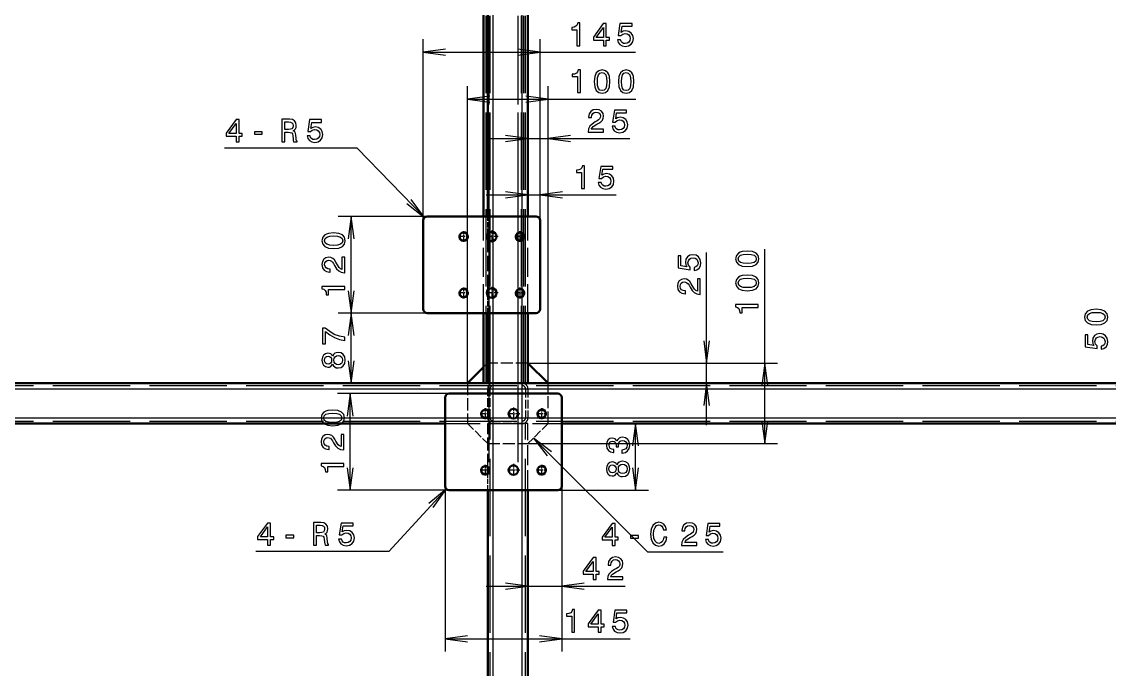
# Model space of a CAD drawing. Extents: x 0 to 1189, y 0 to 841.
# Drawn here: x 325.8 to 494.6, y 530.1 to 630.6 of the extents above; entities that cross this region are included whole.
import ezdxf

# ---------------------------------------------------------------- set-up
doc = ezdxf.new("R2010")
doc.units = 0
doc.linetypes.add('DASHDOT', pattern=[18.5, 12, -3, 0.5, -3])
doc.linetypes.add('DASHED', pattern=[15, 12, -3])

msp = doc.modelspace()

# ---------------------------------------------------------------- linework, layer by layer
at = {"color": 7, "linetype": 'DASHDOT', "lineweight": 25}
for p, q in [((398.42, 562.22), (398.42, 709.22)), ((399.04, 562.22), (399.04, 709.22)), ((402.92, 562.22), (402.92, 709.22)), ((403.54, 562.22), (403.54, 709.22)), ((399.04, 433.47), (399.04, 580.47)), ((403.54, 433.47), (403.54, 580.47)), ((140.42, 573.59), (803.42, 573.59)), ((140.42, 569.09), (803.42, 569.09))]:
    msp.add_line(p, q, dxfattribs=at)
at = {"color": 7, "linetype": 'DASHED', "lineweight": 25}
for p, q in [((397.92, 574.47), (397.92, 696.97)), ((398.42, 574.47), (398.42, 696.97)), ((398.42, 574.47), (398.42, 696.97)), ((398.42, 574.47), (398.42, 696.97)), ((398.42, 574.47), (398.42, 696.97)), ((398.54, 574.47), (398.54, 696.97)), ((399.04, 574.47), (399.04, 696.97)), ((399.04, 574.47), (399.04, 696.97)), ((399.04, 574.47), (399.04, 696.97)), ((402.92, 574.47), (402.92, 696.97)), ((402.92, 574.47), (402.92, 696.97)), ((402.92, 574.47), (402.92, 696.97)), ((402.92, 574.47), (402.92, 696.97)), ((403.42, 574.47), (403.42, 696.97)), ((403.54, 574.47), (403.54, 696.97)), ((403.54, 574.47), (403.54, 696.97)), ((403.54, 574.47), (403.54, 696.97)), ((403.79, 574.47), (403.79, 696.97)), ((404.04, 574.47), (404.04, 696.97)), ((195.67, 574.09), (748.17, 574.09)), ((195.67, 573.59), (748.17, 573.59)), ((195.67, 573.59), (748.17, 573.59)), ((195.67, 573.59), (748.17, 573.59)), ((195.67, 569.09), (748.17, 569.09)), ((195.67, 569.09), (748.17, 569.09)), ((195.67, 569.09), (748.17, 569.09)), ((195.67, 568.59), (748.17, 568.59)), ((398.54, 445.72), (398.54, 568.22)), ((399.04, 445.72), (399.04, 568.22)), ((399.04, 445.72), (399.04, 568.22)), ((399.04, 445.72), (399.04, 568.22)), ((403.54, 445.72), (403.54, 568.22)), ((403.54, 445.72), (403.54, 568.22)), ((403.54, 445.72), (403.54, 568.22)), ((404.04, 445.72), (404.04, 568.22))]:
    msp.add_line(p, q, dxfattribs=at)
at = {"color": 7, "lineweight": 50}
for p, q in [((397.54, 600.34), (397.54, 659.34)), ((398.17, 600.34), (398.17, 659.34)), ((404.42, 600.34), (404.42, 659.34)), ((388.17, 599.72), (388.17, 585.97)), ((405.67, 600.34), (388.79, 600.34)), ((406.29, 585.97), (406.29, 599.72)), ((398.17, 596.8), (398.17, 597.63)), ((398.17, 588.05), (398.17, 588.88)), ((388.79, 585.34), (405.67, 585.34)), ((397.54, 574.47), (397.54, 585.34)), ((398.17, 574.47), (398.17, 585.34)), ((404.42, 574.47), (404.42, 585.34)), ((407.54, 574.47), (404.42, 577.59)), ((397.54, 576.97), (395.04, 574.47)), ((272.54, 574.47), (398.17, 574.47)), ((399.04, 574.47), (398.17, 574.47)), ((403.54, 574.47), (399.04, 574.47)), ((404.42, 574.47), (403.54, 574.47)), ((404.42, 574.47), (551.29, 574.47)), ((391.54, 572.22), (391.54, 558.47)), ((409.04, 572.84), (392.17, 572.84)), ((409.67, 558.47), (409.67, 572.22)), ((272.54, 568.22), (391.54, 568.22)), ((409.67, 568.22), (551.29, 568.22)), ((398.17, 560.46), (398.17, 561.48)), ((392.17, 557.84), (409.04, 557.84)), ((398.17, 459.24), (398.17, 557.84)), ((404.42, 459.24), (404.42, 557.84))]:
    msp.add_line(p, q, dxfattribs=at)
at = {"color": 7, "lineweight": 25}
for p, q in [((399.04, 600.34), (399.04, 659.34)), ((403.54, 600.34), (403.54, 659.34)), ((388.17, 599.72), (388.17, 627.83)), ((406.29, 599.72), (406.29, 627.83)), ((388.17, 625.83), (421.1, 625.83)), ((395.04, 574.47), (395.04, 620.55)), ((407.54, 574.47), (407.54, 620.55)), ((395.04, 618.55), (421.18, 618.55)), ((407.54, 574.47), (407.54, 614.42)), ((397.92, 612.42), (420.23, 612.42)), ((377.91, 610.93), (357.32, 610.93)), ((388.36, 600.17), (377.91, 610.93)), ((406.29, 599.72), (406.29, 605.69)), ((397.92, 603.69), (418.09, 603.69)), ((388.79, 600.34), (374.97, 600.34)), ((376.97, 585.34), (376.97, 600.34)), ((399.04, 596.51), (399.04, 597.93)), ((403.54, 596.71), (403.54, 597.73)), ((432.14, 567.97), (432.14, 594.73)), ((441.16, 565.09), (441.16, 595.28)), ((399.04, 587.76), (399.04, 589.18)), ((403.54, 587.96), (403.54, 588.98)), ((388.79, 585.34), (374.97, 585.34)), ((388.79, 585.34), (374.97, 585.34)), ((376.97, 574.47), (376.97, 585.34)), ((399.04, 574.47), (399.04, 585.34)), ((403.54, 574.47), (403.54, 585.34)), ((404.42, 577.59), (434.14, 577.59)), ((404.42, 577.59), (443.16, 577.59)), ((272.54, 573.59), (551.29, 573.59)), ((392.17, 572.84), (374.83, 572.84)), ((376.83, 557.84), (376.83, 572.84)), ((272.54, 569.09), (391.54, 569.09)), ((397.7, 569.09), (397.88, 569.09)), ((401.75, 569.09), (402.58, 569.09)), ((406.45, 569.09), (406.63, 569.09)), ((409.67, 569.09), (551.29, 569.09)), ((421.11, 557.84), (421.11, 568.22)), ((405.28, 565.95), (422.95, 548.28)), ((404.42, 565.09), (443.16, 565.09)), ((392.17, 557.84), (374.83, 557.84)), ((391.74, 558.01), (382.8, 548.34)), ((391.54, 558.47), (391.54, 532.81)), ((399.04, 459.24), (399.04, 557.84)), ((403.54, 459.24), (403.54, 557.84)), ((409.04, 557.84), (423.11, 557.84)), ((409.67, 558.47), (409.67, 540.98)), ((409.67, 558.47), (409.67, 532.81)), ((382.8, 548.34), (362.2, 548.34)), ((422.95, 548.28), (434.72, 548.28)), ((397.92, 542.98), (419.5, 542.98)), ((391.54, 534.81), (420.28, 534.81))]:
    msp.add_line(p, q, dxfattribs=at)
at = {"color": 7, "linetype": 'DASHED', "lineweight": 25, "ltscale": 0.375}
for p, q in [((397.54, 585.34), (397.54, 600.34)), ((404.42, 585.34), (404.42, 600.34))]:
    msp.add_line(p, q, dxfattribs=at)
at = {"color": 7, "linetype": 'DASHED', "lineweight": 25, "ltscale": 0.067758}
for p, q in [((398.17, 597.63), (398.17, 600.34)), ((398.17, 585.34), (398.17, 588.05))]:
    msp.add_line(p, q, dxfattribs=at)
at = {"color": 7, "linetype": 'DASHED', "lineweight": 25, "ltscale": 0.060448}
for p, q in [((399.04, 597.93), (399.04, 600.34)), ((399.04, 585.34), (399.04, 587.76))]:
    msp.add_line(p, q, dxfattribs=at)
at = {"color": 7, "linetype": 'DASHED', "lineweight": 25, "ltscale": 0.065421}
for p, q in [((403.54, 597.73), (403.54, 600.34)), ((403.54, 585.34), (403.54, 587.96)), ((398.17, 557.84), (398.17, 560.46))]:
    msp.add_line(p, q, dxfattribs=at)
at = {"color": 7, "linetype": 'DASHDOT', "lineweight": 25, "ltscale": 0.041055}
for p, q in [((394.42, 598.04), (394.42, 596.4)), ((403.17, 598.04), (403.17, 596.4)), ((395.24, 597.22), (393.6, 597.22)), ((403.99, 597.22), (402.35, 597.22)), ((394.42, 589.29), (394.42, 587.65)), ((403.17, 589.29), (403.17, 587.65)), ((395.24, 588.47), (393.6, 588.47)), ((403.99, 588.47), (402.35, 588.47)), ((397.79, 570.54), (397.79, 568.9)), ((406.54, 570.54), (406.54, 568.9)), ((398.61, 569.72), (396.97, 569.72)), ((407.36, 569.72), (405.72, 569.72)), ((398.61, 560.97), (396.97, 560.97)), ((397.79, 561.79), (397.79, 560.15)), ((407.36, 560.97), (405.72, 560.97)), ((406.54, 561.79), (406.54, 560.15))]:
    msp.add_line(p, q, dxfattribs=at)
at = {"color": 7, "linetype": 'DASHDOT', "lineweight": 25, "ltscale": 0.048749}
for p, q in [((398.79, 598.19), (398.79, 596.24)), ((399.77, 597.22), (397.82, 597.22)), ((398.79, 589.44), (398.79, 587.49)), ((399.77, 588.47), (397.82, 588.47)), ((402.17, 570.69), (402.17, 568.74)), ((403.14, 569.72), (401.19, 569.72)), ((403.14, 560.97), (401.19, 560.97)), ((402.17, 561.94), (402.17, 559.99))]:
    msp.add_line(p, q, dxfattribs=at)
at = {"color": 7, "linetype": 'DASHED', "lineweight": 25, "ltscale": 0.198016}
msp.add_line((398.17, 588.88), (398.17, 596.8), dxfattribs=at)
at = {"color": 7, "linetype": 'DASHED', "lineweight": 25, "ltscale": 0.183395}
msp.add_line((399.04, 589.18), (399.04, 596.51), dxfattribs=at)
at = {"color": 7, "linetype": 'DASHED', "lineweight": 25, "ltscale": 0.193341}
msp.add_line((403.54, 588.98), (403.54, 596.71), dxfattribs=at)
at = {"color": 7, "linetype": 'DASHED', "lineweight": 25, "ltscale": 0.022097}
msp.add_line((398.17, 577.59), (397.54, 576.97), dxfattribs=at)
at = {"color": 7, "linetype": 'DASHED', "lineweight": 25, "ltscale": 0.15625}
for p, q in [((404.42, 577.59), (398.17, 577.59)), ((395.04, 574.47), (395.04, 568.22)), ((398.17, 574.47), (404.42, 574.47)), ((407.54, 568.22), (407.54, 574.47)), ((398.17, 565.09), (404.42, 565.09))]:
    msp.add_line(p, q, dxfattribs=at)
at = {"color": 7, "linetype": 'DASHED', "lineweight": 25, "ltscale": 0.1125}
for p, q in [((398.17, 569.09), (398.17, 573.59)), ((398.54, 569.09), (398.54, 573.59)), ((404.04, 573.59), (404.04, 569.09)), ((404.42, 573.59), (404.42, 569.09)), ((403.54, 568.22), (399.04, 568.22))]:
    msp.add_line(p, q, dxfattribs=at)
at = {"color": 7, "linetype": 'DASHED', "lineweight": 25, "ltscale": 0.153969}
msp.add_line((391.54, 569.09), (397.7, 569.09), dxfattribs=at)
at = {"color": 7, "linetype": 'DASHED', "lineweight": 25, "ltscale": 0.09673}
for p, q in [((397.88, 569.09), (401.75, 569.09)), ((402.58, 569.09), (406.45, 569.09))]:
    msp.add_line(p, q, dxfattribs=at)
at = {"color": 7, "linetype": 'DASHED', "lineweight": 25, "ltscale": 0.075844}
msp.add_line((406.63, 569.09), (409.67, 569.09), dxfattribs=at)
at = {"color": 7, "linetype": 'DASHED', "lineweight": 25, "ltscale": 0.453125}
msp.add_line((391.54, 568.22), (409.67, 568.22), dxfattribs=at)
at = {"color": 7, "linetype": 'DASHED', "lineweight": 25, "ltscale": 0.110485}
for p, q in [((395.04, 568.22), (398.17, 565.09)), ((407.54, 568.22), (404.42, 565.09))]:
    msp.add_line(p, q, dxfattribs=at)
at = {"color": 7, "linetype": 'DASHED', "lineweight": 25, "ltscale": 0.168546}
msp.add_line((398.17, 561.48), (398.17, 568.22), dxfattribs=at)
at = {"color": 7, "linetype": 'DASHED', "lineweight": 25, "ltscale": 0.021875}
for p, q in [((399.04, 568.22), (398.17, 568.22)), ((404.42, 568.22), (403.54, 568.22))]:
    msp.add_line(p, q, dxfattribs=at)
at = {"color": 7, "linetype": 'DASHED', "lineweight": 25, "ltscale": 0.259375}
for p, q in [((399.04, 557.84), (399.04, 568.22)), ((403.54, 557.84), (403.54, 568.22)), ((404.42, 557.84), (404.42, 568.22))]:
    msp.add_line(p, q, dxfattribs=at)
at = {"color": 7, "lineweight": 25}
for points in [[(412.01, 626.83), (412.47, 626.83), (412.47, 630.36), (412.13, 630.36), (412.04, 630.05), (411.86, 629.84), (411.58, 629.72), (411.2, 629.68), (411.2, 629.32), (412.01, 629.32)], [(416.12, 626.83), (416.57, 626.83), (416.57, 627.7), (417.07, 627.7), (417.07, 628.1), (416.57, 628.1), (416.57, 630.26), (416.11, 630.26), (414.58, 628.14), (414.58, 627.7), (416.12, 627.7)], [(415, 628.1), (416.12, 629.67), (416.12, 628.1)], [(418.33, 627.75), (418.44, 627.33), (418.68, 627.01), (419.05, 626.81), (419.51, 626.73), (420.02, 626.82), (420.42, 627.07), (420.67, 627.46), (420.77, 627.97), (420.68, 628.44), (420.44, 628.8), (420.06, 629.04), (419.57, 629.13), (419.19, 629.07), (418.9, 628.9), (419.04, 629.84), (420.58, 629.84), (420.58, 630.26), (418.7, 630.26), (418.43, 628.4), (418.83, 628.4), (419.12, 628.64), (419.5, 628.72), (419.82, 628.67), (420.07, 628.51), (420.22, 628.26), (420.28, 627.94), (420.22, 627.62), (420.06, 627.38), (419.81, 627.22), (419.5, 627.17), (419.23, 627.2), (419.02, 627.32), (418.87, 627.5), (418.8, 627.75)], [(412.1, 619.55), (412.56, 619.55), (412.56, 623.07), (412.21, 623.07), (412.12, 622.76), (411.94, 622.56), (411.66, 622.44), (411.28, 622.4), (411.28, 622.04), (412.1, 622.04)], [(414.71, 621.26), (414.78, 620.47), (415.02, 619.9), (415.4, 619.56), (415.92, 619.45), (416.44, 619.56), (416.82, 619.9), (417.05, 620.47), (417.14, 621.26), (417.05, 622.04), (416.96, 622.36), (416.82, 622.61), (416.44, 622.96), (415.92, 623.07), (415.4, 622.96), (415.02, 622.61), (414.78, 622.04)], [(418.45, 621.26), (418.52, 620.47), (418.76, 619.9), (419.14, 619.56), (419.66, 619.45), (420.18, 619.56), (420.56, 619.9), (420.79, 620.47), (420.87, 621.26), (420.79, 622.04), (420.69, 622.36), (420.56, 622.61), (420.18, 622.96), (419.66, 623.07), (419.14, 622.96), (418.76, 622.61), (418.52, 622.04)], [(415.19, 621.26), (415.23, 621.87), (415.36, 622.31), (415.59, 622.56), (415.92, 622.65), (416.26, 622.56), (416.48, 622.31), (416.61, 621.87), (416.65, 621.26), (416.61, 620.64), (416.48, 620.2), (416.26, 619.95), (415.92, 619.86), (415.59, 619.95), (415.36, 620.2), (415.23, 620.64)], [(418.93, 621.26), (418.97, 621.87), (419.1, 622.31), (419.32, 622.56), (419.66, 622.65), (419.99, 622.56), (420.22, 622.31), (420.35, 621.87), (420.39, 621.26), (420.35, 620.64), (420.22, 620.2), (419.99, 619.95), (419.66, 619.86), (419.32, 619.95), (419.1, 620.2), (418.97, 620.64)], [(413.75, 613.42), (416.15, 613.42), (416.15, 613.86), (414.25, 613.86), (414.36, 614.09), (414.54, 614.29), (415.1, 614.65), (415.4, 614.8), (415.73, 615.02), (415.97, 615.27), (416.1, 615.57), (416.15, 615.9), (416.07, 616.33), (415.83, 616.66), (415.47, 616.87), (415, 616.95), (414.51, 616.86), (414.15, 616.62), (413.91, 616.25), (413.83, 615.75), (413.83, 615.68), (414.29, 615.68), (414.29, 615.72), (414.33, 616.06), (414.47, 616.31), (414.69, 616.47), (414.97, 616.53), (415.27, 616.48), (415.48, 616.35), (415.62, 616.16), (415.67, 615.91), (415.64, 615.68), (415.54, 615.48), (415.38, 615.31), (415.16, 615.16), (414.86, 615), (414.37, 614.68), (414.02, 614.35), (413.81, 613.95), (413.75, 613.44)], [(417.46, 614.34), (417.57, 613.92), (417.82, 613.6), (418.18, 613.4), (418.65, 613.32), (419.16, 613.41), (419.56, 613.66), (419.81, 614.05), (419.9, 614.56), (419.82, 615.03), (419.58, 615.39), (419.2, 615.63), (418.71, 615.72), (418.33, 615.66), (418.04, 615.49), (418.18, 616.43), (419.71, 616.43), (419.71, 616.85), (417.84, 616.85), (417.56, 614.99), (417.97, 614.99), (418.26, 615.23), (418.63, 615.31), (418.96, 615.26), (419.2, 615.1), (419.36, 614.85), (419.42, 614.53), (419.36, 614.21), (419.2, 613.97), (418.95, 613.81), (418.63, 613.76), (418.37, 613.79), (418.16, 613.91), (418.01, 614.09), (417.93, 614.34)], [(359.11, 611.93), (359.57, 611.93), (359.57, 612.8), (360.06, 612.8), (360.06, 613.2), (359.57, 613.2), (359.57, 615.36), (359.11, 615.36), (357.57, 613.24), (357.57, 612.8), (359.11, 612.8)], [(358, 613.2), (359.11, 614.77), (359.11, 613.2)], [(366.23, 611.93), (366.7, 611.93), (366.7, 613.41), (367.18, 613.41), (367.53, 613.39), (367.75, 613.32), (367.88, 613.16), (367.93, 612.86), (367.95, 612.4), (367.98, 612.11), (368.04, 611.93), (368.57, 611.93), (368.57, 612.03), (368.46, 612.17), (368.42, 612.43), (368.38, 612.99), (368.29, 613.41), (368.18, 613.54), (368, 613.64), (368.2, 613.77), (368.34, 613.94), (368.43, 614.16), (368.46, 614.43), (368.39, 614.86), (368.19, 615.17), (367.86, 615.37), (367.4, 615.43), (366.23, 615.43)], [(367.27, 615), (367.58, 614.97), (367.79, 614.88), (367.93, 614.7), (367.98, 614.42), (367.93, 614.13), (367.79, 613.95), (367.56, 613.86), (367.24, 613.84), (366.7, 613.84), (366.7, 615)], [(370.14, 612.84), (370.25, 612.43), (370.5, 612.11), (370.86, 611.91), (371.33, 611.83), (371.84, 611.92), (372.23, 612.17), (372.49, 612.56), (372.58, 613.07), (372.5, 613.53), (372.25, 613.9), (371.88, 614.14), (371.39, 614.23), (371.01, 614.16), (370.72, 614), (370.86, 614.94), (372.39, 614.94), (372.39, 615.36), (370.52, 615.36), (370.24, 613.5), (370.65, 613.5), (370.94, 613.74), (371.31, 613.82), (371.63, 613.77), (371.88, 613.61), (372.04, 613.36), (372.09, 613.04), (372.04, 612.72), (371.88, 612.48), (371.63, 612.32), (371.31, 612.26), (371.04, 612.3), (370.84, 612.41), (370.69, 612.6), (370.61, 612.84)], [(361.96, 613.09), (363.18, 613.09), (363.18, 613.48), (361.96, 613.48)], [(412.75, 604.69), (413.21, 604.69), (413.21, 608.21), (412.86, 608.21), (412.77, 607.9), (412.59, 607.7), (412.31, 607.58), (411.93, 607.54), (411.93, 607.18), (412.75, 607.18)], [(415.32, 605.6), (415.43, 605.19), (415.68, 604.86), (416.05, 604.66), (416.51, 604.59), (417.02, 604.68), (417.42, 604.92), (417.67, 605.32), (417.76, 605.82), (417.68, 606.29), (417.44, 606.66), (417.06, 606.89), (416.57, 606.98), (416.19, 606.92), (415.9, 606.75), (416.04, 607.7), (417.57, 607.7), (417.57, 608.11), (415.7, 608.11), (415.42, 606.25), (415.83, 606.25), (416.12, 606.49), (416.49, 606.58), (416.82, 606.52), (417.06, 606.36), (417.22, 606.11), (417.28, 605.8), (417.22, 605.48), (417.06, 605.23), (416.81, 605.07), (416.49, 605.02), (416.23, 605.05), (416.02, 605.17), (415.87, 605.35), (415.79, 605.6)], [(374.26, 595.36), (375.05, 595.44), (375.62, 595.68), (375.96, 596.06), (376.07, 596.58), (375.96, 597.1), (375.62, 597.48), (375.05, 597.71), (374.26, 597.79), (373.47, 597.71), (373.16, 597.61), (372.9, 597.48), (372.56, 597.1), (372.44, 596.58), (372.56, 596.06), (372.91, 595.68), (373.47, 595.44)], [(374.26, 595.85), (373.65, 595.89), (373.21, 596.02), (372.95, 596.24), (372.86, 596.58), (372.95, 596.91), (373.21, 597.14), (373.65, 597.27), (374.26, 597.31), (374.88, 597.27), (375.31, 597.14), (375.57, 596.91), (375.66, 596.58), (375.57, 596.24), (375.31, 596.02), (374.88, 595.89)], [(430.23, 591.96), (430.64, 592.07), (430.97, 592.32), (431.17, 592.68), (431.24, 593.15), (431.15, 593.65), (430.9, 594.05), (430.51, 594.31), (430.01, 594.4), (429.54, 594.32), (429.17, 594.07), (428.93, 593.7), (428.85, 593.21), (428.91, 592.83), (429.07, 592.54), (428.13, 592.68), (428.13, 594.21), (427.72, 594.21), (427.72, 592.34), (429.57, 592.06), (429.57, 592.46), (429.34, 592.76), (429.25, 593.13), (429.31, 593.45), (429.47, 593.7), (429.71, 593.86), (430.03, 593.91), (430.35, 593.86), (430.6, 593.7), (430.75, 593.45), (430.81, 593.13), (430.77, 592.86), (430.66, 592.66), (430.48, 592.51), (430.23, 592.43)], [(438.45, 592.55), (439.25, 592.62), (439.81, 592.86), (440.15, 593.24), (440.27, 593.76), (440.15, 594.28), (439.81, 594.66), (439.25, 594.89), (438.45, 594.97), (437.67, 594.89), (437.36, 594.8), (437.1, 594.66), (436.76, 594.28), (436.64, 593.76), (436.76, 593.24), (437.1, 592.86), (437.67, 592.62)], [(438.45, 593.03), (437.84, 593.07), (437.41, 593.2), (437.15, 593.42), (437.06, 593.76), (437.15, 594.09), (437.41, 594.32), (437.84, 594.45), (438.45, 594.49), (439.07, 594.45), (439.51, 594.32), (439.77, 594.09), (439.85, 593.76), (439.77, 593.42), (439.51, 593.2), (439.07, 593.07)], [(375.97, 591.61), (375.97, 594.02), (375.54, 594.02), (375.54, 592.12), (375.3, 592.22), (375.1, 592.41), (374.74, 592.97), (374.59, 593.26), (374.38, 593.6), (374.12, 593.83), (373.83, 593.97), (373.49, 594.02), (373.07, 593.93), (372.73, 593.7), (372.52, 593.33), (372.44, 592.86), (372.53, 592.38), (372.77, 592.01), (373.15, 591.78), (373.65, 591.69), (373.72, 591.69), (373.72, 592.15), (373.68, 592.15), (373.33, 592.2), (373.08, 592.34), (372.92, 592.55), (372.86, 592.84), (372.91, 593.13), (373.04, 593.35), (373.24, 593.49), (373.48, 593.54), (373.72, 593.51), (373.91, 593.41), (374.08, 593.25), (374.24, 593.03), (374.4, 592.73), (374.71, 592.23), (375.04, 591.89), (375.45, 591.68), (375.95, 591.61)], [(438.45, 588.81), (439.25, 588.89), (439.81, 589.12), (440.15, 589.5), (440.27, 590.03), (440.15, 590.54), (439.81, 590.92), (439.25, 591.15), (438.45, 591.24), (437.67, 591.15), (437.36, 591.06), (437.1, 590.92), (436.76, 590.54), (436.64, 590.03), (436.76, 589.5), (437.1, 589.12), (437.67, 588.89)], [(438.45, 589.29), (437.84, 589.33), (437.41, 589.46), (437.15, 589.69), (437.06, 590.03), (437.15, 590.36), (437.41, 590.59), (437.84, 590.71), (438.45, 590.75), (439.07, 590.71), (439.51, 590.59), (439.77, 590.36), (439.85, 590.03), (439.77, 589.69), (439.51, 589.46), (439.07, 589.33)], [(375.97, 589.02), (375.97, 589.48), (372.44, 589.48), (372.44, 589.13), (372.75, 589.04), (372.96, 588.86), (373.08, 588.58), (373.12, 588.2), (373.48, 588.2), (373.48, 589.02)], [(431.14, 588.24), (431.14, 590.65), (430.71, 590.65), (430.71, 588.75), (430.47, 588.85), (430.27, 589.04), (429.92, 589.6), (429.77, 589.89), (429.55, 590.23), (429.3, 590.46), (429, 590.6), (428.66, 590.65), (428.24, 590.56), (427.9, 590.33), (427.69, 589.96), (427.62, 589.5), (427.7, 589.01), (427.94, 588.64), (428.32, 588.41), (428.82, 588.33), (428.89, 588.33), (428.89, 588.78), (428.85, 588.78), (428.5, 588.83), (428.25, 588.97), (428.09, 589.18), (428.04, 589.47), (428.09, 589.76), (428.21, 589.98), (428.41, 590.12), (428.66, 590.17), (428.89, 590.14), (429.08, 590.04), (429.26, 589.88), (429.41, 589.66), (429.57, 589.36), (429.88, 588.86), (430.21, 588.52), (430.62, 588.31), (431.13, 588.24)], [(440.16, 586.2), (440.16, 586.66), (436.64, 586.66), (436.64, 586.31), (436.95, 586.22), (437.15, 586.04), (437.27, 585.76), (437.31, 585.38), (437.67, 585.38), (437.67, 586.2)], [(492.6, 583.51), (493.39, 583.58), (493.96, 583.82), (494.3, 584.2), (494.41, 584.72), (494.3, 585.24), (493.96, 585.62), (493.39, 585.85), (492.6, 585.93), (491.81, 585.85), (491.5, 585.76), (491.24, 585.62), (490.9, 585.24), (490.79, 584.72), (490.9, 584.2), (491.25, 583.82), (491.81, 583.58)], [(492.6, 583.99), (491.99, 584.03), (491.55, 584.16), (491.3, 584.39), (491.2, 584.72), (491.3, 585.06), (491.55, 585.28), (491.99, 585.41), (492.6, 585.45), (493.22, 585.41), (493.66, 585.28), (493.91, 585.06), (494, 584.72), (493.91, 584.39), (493.66, 584.16), (493.22, 584.03)], [(375.97, 581.07), (375.97, 581.58), (375.14, 581.75), (374.36, 582.04), (373.64, 582.46), (372.96, 583), (372.55, 583), (372.55, 580.59), (373, 580.59), (373, 582.51), (373.69, 581.96), (374.4, 581.54), (375.15, 581.25)], [(493.4, 579.74), (493.81, 579.85), (494.13, 580.09), (494.34, 580.46), (494.41, 580.92), (494.32, 581.43), (494.07, 581.83), (493.68, 582.08), (493.18, 582.18), (492.71, 582.09), (492.34, 581.85), (492.1, 581.47), (492.02, 580.98), (492.08, 580.6), (492.24, 580.31), (491.3, 580.45), (491.3, 581.99), (490.89, 581.99), (490.89, 580.11), (492.74, 579.84), (492.74, 580.24), (492.51, 580.53), (492.42, 580.91), (492.48, 581.23), (492.64, 581.48), (492.88, 581.63), (493.2, 581.69), (493.52, 581.63), (493.77, 581.47), (493.92, 581.22), (493.98, 580.91), (493.94, 580.64), (493.83, 580.43), (493.65, 580.28), (493.4, 580.21)], [(374.08, 577.41), (374.23, 577.16), (374.42, 576.98), (374.67, 576.87), (374.97, 576.83), (375.42, 576.91), (375.76, 577.15), (375.99, 577.52), (376.07, 578.04), (375.99, 578.55), (375.76, 578.93), (375.42, 579.16), (374.97, 579.24), (374.67, 579.2), (374.42, 579.1), (374.23, 578.92), (374.08, 578.66), (373.96, 578.87), (373.8, 579.01), (373.59, 579.09), (373.35, 579.12), (372.99, 579.04), (372.7, 578.83), (372.52, 578.49), (372.44, 578.04), (372.52, 577.58), (372.7, 577.24), (372.99, 577.03), (373.35, 576.95), (373.59, 576.97), (373.8, 577.06)], [(373.39, 577.43), (373.17, 577.47), (372.99, 577.59), (372.89, 577.78), (372.85, 578.04), (372.89, 578.29), (372.99, 578.48), (373.17, 578.6), (373.39, 578.65), (373.61, 578.6), (373.79, 578.48), (373.91, 578.29), (373.94, 578.04), (373.9, 577.78), (373.79, 577.59), (373.61, 577.47)], [(374.96, 577.32), (374.69, 577.36), (374.49, 577.51), (374.36, 577.74), (374.31, 578.04), (374.36, 578.34), (374.49, 578.56), (374.69, 578.71), (374.96, 578.76), (375.24, 578.71), (375.46, 578.56), (375.6, 578.34), (375.65, 578.04), (375.6, 577.74), (375.46, 577.51), (375.24, 577.36)], [(374.12, 567.86), (374.91, 567.94), (375.48, 568.18), (375.82, 568.56), (375.93, 569.08), (375.82, 569.6), (375.48, 569.98), (374.91, 570.21), (374.12, 570.29), (373.33, 570.21), (373.02, 570.11), (372.76, 569.98), (372.42, 569.6), (372.31, 569.08), (372.42, 568.56), (372.77, 568.18), (373.33, 567.94)], [(374.12, 568.35), (373.51, 568.39), (373.07, 568.52), (372.81, 568.74), (372.72, 569.08), (372.81, 569.41), (373.07, 569.64), (373.51, 569.77), (374.12, 569.81), (374.74, 569.77), (375.17, 569.64), (375.43, 569.41), (375.52, 569.08), (375.43, 568.74), (375.17, 568.52), (374.74, 568.39)], [(375.83, 564.11), (375.83, 566.52), (375.4, 566.52), (375.4, 564.62), (375.16, 564.72), (374.96, 564.91), (374.61, 565.47), (374.45, 565.76), (374.24, 566.1), (373.98, 566.33), (373.69, 566.47), (373.35, 566.52), (372.93, 566.43), (372.59, 566.2), (372.38, 565.83), (372.31, 565.36), (372.39, 564.88), (372.63, 564.51), (373.01, 564.28), (373.51, 564.19), (373.58, 564.19), (373.58, 564.65), (373.54, 564.65), (373.19, 564.7), (372.94, 564.84), (372.78, 565.05), (372.72, 565.34), (372.77, 565.63), (372.9, 565.85), (373.1, 565.99), (373.34, 566.04), (373.58, 566.01), (373.77, 565.91), (373.94, 565.75), (374.1, 565.53), (374.26, 565.23), (374.57, 564.73), (374.9, 564.39), (375.31, 564.18), (375.82, 564.11)], [(419.01, 563.63), (419.04, 563.63), (419.53, 563.71), (419.89, 563.95), (420.12, 564.32), (420.21, 564.81), (420.12, 565.34), (419.9, 565.73), (419.55, 565.98), (419.09, 566.07), (418.8, 566.03), (418.56, 565.92), (418.37, 565.74), (418.23, 565.5), (417.96, 565.83), (417.53, 565.94), (417.13, 565.87), (416.84, 565.65), (416.65, 565.3), (416.58, 564.81), (416.66, 564.36), (416.89, 564.01), (417.24, 563.79), (417.71, 563.71), (417.74, 563.71), (417.74, 564.16), (417.42, 564.2), (417.19, 564.33), (417.05, 564.54), (417, 564.84), (417.04, 565.1), (417.14, 565.29), (417.31, 565.41), (417.55, 565.45), (417.79, 565.41), (417.96, 565.29), (418.06, 565.08), (418.09, 564.79), (418.09, 564.59), (418.48, 564.59), (418.47, 564.84), (418.52, 565.16), (418.64, 565.39), (418.84, 565.54), (419.09, 565.59), (419.39, 565.53), (419.6, 565.38), (419.74, 565.15), (419.79, 564.84), (419.74, 564.53), (419.58, 564.29), (419.34, 564.15), (419.01, 564.09)], [(418.22, 560.54), (418.36, 560.28), (418.56, 560.1), (418.81, 559.99), (419.1, 559.96), (419.55, 560.04), (419.9, 560.27), (420.12, 560.65), (420.21, 561.16), (420.12, 561.67), (419.9, 562.05), (419.55, 562.28), (419.1, 562.37), (418.81, 562.33), (418.56, 562.22), (418.36, 562.04), (418.22, 561.79), (418.1, 561.99), (417.93, 562.13), (417.73, 562.22), (417.49, 562.25), (417.13, 562.17), (416.84, 561.96), (416.65, 561.61), (416.58, 561.16), (416.65, 560.71), (416.84, 560.37), (417.13, 560.15), (417.49, 560.07), (417.73, 560.1), (417.93, 560.19)], [(375.83, 561.52), (375.83, 561.98), (372.31, 561.98), (372.31, 561.63), (372.61, 561.54), (372.82, 561.36), (372.94, 561.08), (372.98, 560.7), (373.34, 560.7), (373.34, 561.52)], [(417.53, 560.55), (417.3, 560.59), (417.13, 560.72), (417.03, 560.91), (416.99, 561.16), (417.03, 561.42), (417.13, 561.61), (417.3, 561.73), (417.53, 561.77), (417.75, 561.73), (417.93, 561.61), (418.05, 561.42), (418.08, 561.16), (418.04, 560.91), (417.93, 560.72), (417.75, 560.59)], [(419.09, 560.44), (418.83, 560.49), (418.63, 560.63), (418.49, 560.86), (418.45, 561.16), (418.49, 561.46), (418.63, 561.69), (418.83, 561.83), (419.09, 561.89), (419.38, 561.83), (419.6, 561.69), (419.74, 561.46), (419.79, 561.16), (419.74, 560.86), (419.6, 560.63), (419.38, 560.49)], [(364, 549.34), (364.45, 549.34), (364.45, 550.21), (364.95, 550.21), (364.95, 550.61), (364.45, 550.61), (364.45, 552.76), (363.99, 552.76), (362.46, 550.65), (362.46, 550.21), (364, 550.21)], [(362.88, 550.61), (364, 552.18), (364, 550.61)], [(371.12, 549.34), (371.59, 549.34), (371.59, 550.82), (372.07, 550.82), (372.42, 550.8), (372.64, 550.73), (372.76, 550.56), (372.81, 550.27), (372.84, 549.81), (372.87, 549.52), (372.93, 549.34), (373.46, 549.34), (373.46, 549.43), (373.34, 549.58), (373.3, 549.84), (373.27, 550.4), (373.18, 550.82), (373.06, 550.95), (372.88, 551.05), (373.08, 551.17), (373.23, 551.35), (373.32, 551.57), (373.35, 551.84), (373.28, 552.26), (373.07, 552.58), (372.74, 552.77), (372.29, 552.84), (371.12, 552.84)], [(372.16, 552.41), (372.46, 552.38), (372.68, 552.28), (372.82, 552.11), (372.86, 551.83), (372.81, 551.54), (372.68, 551.36), (372.44, 551.27), (372.13, 551.24), (371.59, 551.24), (371.59, 552.41)], [(375.03, 550.25), (375.14, 549.84), (375.39, 549.52), (375.75, 549.31), (376.21, 549.24), (376.72, 549.33), (377.12, 549.58), (377.37, 549.97), (377.47, 550.47), (377.38, 550.94), (377.14, 551.31), (376.76, 551.55), (376.27, 551.63), (375.9, 551.57), (375.6, 551.41), (375.74, 552.35), (377.28, 552.35), (377.28, 552.76), (375.41, 552.76), (375.13, 550.91), (375.53, 550.91), (375.82, 551.14), (376.2, 551.23), (376.52, 551.17), (376.77, 551.01), (376.92, 550.77), (376.98, 550.45), (376.92, 550.13), (376.76, 549.88), (376.52, 549.73), (376.2, 549.67), (375.93, 549.71), (375.72, 549.82), (375.57, 550), (375.5, 550.25)], [(417.49, 549.28), (417.94, 549.28), (417.94, 550.15), (418.44, 550.15), (418.44, 550.55), (417.94, 550.55), (417.94, 552.71), (417.48, 552.71), (415.95, 550.59), (415.95, 550.15), (417.49, 550.15)], [(416.37, 550.55), (417.49, 552.12), (417.49, 550.55)], [(425.5, 550.58), (425.4, 550.16), (425.23, 549.86), (425, 549.67), (424.73, 549.61), (424.4, 549.7), (424.14, 549.97), (423.97, 550.42), (423.91, 551.03), (423.97, 551.64), (424.14, 552.09), (424.39, 552.36), (424.73, 552.46), (424.97, 552.41), (425.17, 552.27), (425.34, 552.04), (425.45, 551.73), (425.93, 551.73), (425.77, 552.21), (425.51, 552.57), (425.15, 552.8), (424.73, 552.88), (424.19, 552.75), (423.78, 552.4), (423.52, 551.82), (423.43, 551.03), (423.52, 550.25), (423.78, 549.67), (424.19, 549.31), (424.73, 549.19), (425.19, 549.28), (425.57, 549.55), (425.84, 549.99), (425.98, 550.58)], [(428.24, 549.28), (430.64, 549.28), (430.64, 549.72), (428.74, 549.72), (428.85, 549.95), (429.03, 550.15), (429.59, 550.51), (429.89, 550.66), (430.22, 550.88), (430.45, 551.13), (430.59, 551.43), (430.64, 551.76), (430.56, 552.19), (430.32, 552.52), (429.96, 552.73), (429.49, 552.81), (429, 552.72), (428.63, 552.49), (428.4, 552.11), (428.32, 551.61), (428.32, 551.54), (428.78, 551.54), (428.78, 551.58), (428.82, 551.92), (428.96, 552.17), (429.17, 552.33), (429.46, 552.39), (429.75, 552.34), (429.97, 552.21), (430.11, 552.02), (430.16, 551.77), (430.13, 551.54), (430.03, 551.34), (429.87, 551.17), (429.65, 551.02), (429.35, 550.86), (428.86, 550.54), (428.51, 550.21), (428.3, 549.81), (428.24, 549.3)], [(431.95, 550.2), (432.06, 549.78), (432.31, 549.46), (432.67, 549.26), (433.14, 549.18), (433.65, 549.27), (434.04, 549.52), (434.3, 549.91), (434.39, 550.42), (434.31, 550.89), (434.06, 551.25), (433.69, 551.49), (433.2, 551.58), (432.82, 551.52), (432.53, 551.35), (432.67, 552.29), (434.2, 552.29), (434.2, 552.71), (432.33, 552.71), (432.05, 550.85), (432.46, 550.85), (432.75, 551.09), (433.12, 551.17), (433.44, 551.12), (433.69, 550.96), (433.85, 550.71), (433.9, 550.39), (433.85, 550.07), (433.69, 549.83), (433.44, 549.67), (433.12, 549.62), (432.85, 549.65), (432.65, 549.77), (432.5, 549.95), (432.42, 550.2)], [(366.85, 550.49), (368.07, 550.49), (368.07, 550.89), (366.85, 550.89)], [(420.33, 550.44), (421.55, 550.44), (421.55, 550.84), (420.33, 550.84)], [(414.53, 543.98), (414.98, 543.98), (414.98, 544.84), (415.48, 544.84), (415.48, 545.25), (414.98, 545.25), (414.98, 547.4), (414.52, 547.4), (412.99, 545.29), (412.99, 544.84), (414.53, 544.84)], [(416.76, 543.98), (419.16, 543.98), (419.16, 544.41), (417.26, 544.41), (417.37, 544.65), (417.55, 544.84), (418.11, 545.2), (418.4, 545.35), (418.74, 545.57), (418.97, 545.82), (419.11, 546.12), (419.16, 546.46), (419.08, 546.88), (418.84, 547.21), (418.48, 547.42), (418.01, 547.5), (417.52, 547.41), (417.15, 547.18), (416.92, 546.8), (416.84, 546.3), (416.84, 546.23), (417.3, 546.23), (417.3, 546.27), (417.34, 546.61), (417.48, 546.86), (417.69, 547.03), (417.98, 547.08), (418.27, 547.03), (418.49, 546.91), (418.63, 546.71), (418.68, 546.46), (418.65, 546.23), (418.55, 546.03), (418.39, 545.86), (418.17, 545.71), (417.87, 545.55), (417.38, 545.24), (417.03, 544.9), (416.82, 544.5), (416.76, 543.99)], [(413.41, 545.25), (414.53, 546.81), (414.53, 545.25)], [(411.2, 535.81), (411.66, 535.81), (411.66, 539.33), (411.32, 539.33), (411.23, 539.03), (411.05, 538.82), (410.77, 538.7), (410.39, 538.66), (410.39, 538.3), (411.2, 538.3)], [(415.31, 535.81), (415.76, 535.81), (415.76, 536.68), (416.26, 536.68), (416.26, 537.08), (415.76, 537.08), (415.76, 539.23), (415.3, 539.23), (413.77, 537.12), (413.77, 536.68), (415.31, 536.68)], [(414.19, 537.08), (415.31, 538.65), (415.31, 537.08)], [(417.51, 536.72), (417.63, 536.31), (417.87, 535.99), (418.24, 535.78), (418.7, 535.71), (419.21, 535.8), (419.61, 536.05), (419.86, 536.44), (419.96, 536.94), (419.87, 537.41), (419.63, 537.78), (419.25, 538.02), (418.76, 538.1), (418.38, 538.04), (418.09, 537.88), (418.23, 538.82), (419.76, 538.82), (419.76, 539.23), (417.89, 539.23), (417.62, 537.38), (418.02, 537.38), (418.31, 537.61), (418.68, 537.7), (419.01, 537.64), (419.25, 537.48), (419.41, 537.24), (419.47, 536.92), (419.41, 536.6), (419.25, 536.35), (419, 536.2), (418.68, 536.14), (418.42, 536.18), (418.21, 536.29), (418.06, 536.47), (417.98, 536.72)]]:
    msp.add_lwpolyline(points, close=True, dxfattribs=at)
for points in [[(391.64, 626.29), (388.17, 625.83), (391.64, 625.38)], [(402.82, 625.38), (406.29, 625.83), (402.82, 626.29)], [(398.51, 619), (395.04, 618.55), (398.51, 618.09)], [(404.07, 618.09), (407.54, 618.55), (404.07, 619)], [(400.95, 611.97), (404.42, 612.42), (400.95, 612.88)], [(411.01, 612.88), (407.54, 612.42), (411.01, 611.97)], [(385.61, 602.34), (388.36, 600.17), (386.27, 602.98)], [(400.95, 603.23), (404.42, 603.69), (400.95, 604.14)], [(409.76, 604.14), (406.29, 603.69), (409.76, 603.23)], [(377.43, 596.87), (376.97, 600.34), (376.51, 596.87)], [(376.51, 588.81), (376.97, 585.34), (377.43, 588.81)], [(377.43, 581.87), (376.97, 585.34), (376.51, 581.87)], [(431.69, 581.06), (432.14, 577.59), (432.6, 581.06)], [(376.51, 577.94), (376.97, 574.47), (377.43, 577.94)], [(441.62, 574.12), (441.16, 577.59), (440.71, 574.12)], [(432.6, 571), (432.14, 574.47), (431.69, 571)], [(377.29, 569.37), (376.83, 572.84), (376.37, 569.37)], [(421.57, 564.75), (421.11, 568.22), (420.65, 564.75)], [(440.71, 568.56), (441.16, 565.09), (441.62, 568.56)], [(408.05, 563.82), (405.28, 565.95), (407.41, 563.18)], [(376.37, 561.31), (376.83, 557.84), (377.29, 561.31)], [(420.65, 561.31), (421.11, 557.84), (421.57, 561.31)], [(389.72, 555.15), (391.74, 558.01), (389.05, 555.77)], [(400.95, 542.52), (404.42, 542.98), (400.95, 543.43)], [(413.14, 543.43), (409.67, 542.98), (413.14, 542.52)], [(395.01, 535.27), (391.54, 534.81), (395.01, 534.35)], [(406.2, 534.35), (409.67, 534.81), (406.2, 535.27)]]:
    msp.add_lwpolyline(points, dxfattribs=at)
at = {"color": 7, "lineweight": 50}
for centre, radius in [((394.42, 597.22), 0.632), ((398.79, 597.22), 0.75), ((403.17, 597.22), 0.632), ((394.42, 588.47), 0.632), ((398.79, 588.47), 0.75), ((403.17, 588.47), 0.632), ((397.79, 569.72), 0.632), ((402.17, 569.72), 0.75), ((406.54, 569.72), 0.632), ((397.79, 560.97), 0.632), ((402.17, 560.97), 0.75), ((406.54, 560.97), 0.632)]:
    msp.add_circle(centre, radius, dxfattribs=at)
for centre, start, end in [((388.79, 599.72), 90, 180), ((405.67, 599.72), 360, 90), ((388.79, 585.97), 180, 270), ((405.67, 585.97), 270, 360), ((392.17, 572.22), 90, 180), ((409.04, 572.22), 360, 90), ((392.17, 558.47), 180, 270), ((409.04, 558.47), 270, 360)]:
    msp.add_arc(centre, 0.625, start, end, dxfattribs=at)
at = {"color": 7, "lineweight": 25}
for centre in [(394.42, 597.22), (403.17, 597.22), (394.42, 588.47), (403.17, 588.47), (397.79, 569.72), (406.54, 569.72), (397.79, 560.97), (406.54, 560.97)]:
    msp.add_arc(centre, 0.75, 170, 100, dxfattribs=at)
at = {"color": 7, "linetype": 'DASHED', "lineweight": 25}
for centre, radius, start, end in [((399.04, 573.59), 0.875, 90, 180), ((399.04, 573.59), 0.5, 90, 180), ((403.54, 573.59), 0.875, 360, 90), ((403.54, 573.59), 0.5, 360, 90), ((399.04, 569.09), 0.875, 180, 270), ((399.04, 569.09), 0.5, 180, 270), ((403.54, 569.09), 0.875, 270, 360), ((403.54, 569.09), 0.5, 270, 360)]:
    msp.add_arc(centre, radius, start, end, dxfattribs=at)

doc.saveas('drawing.dxf')
